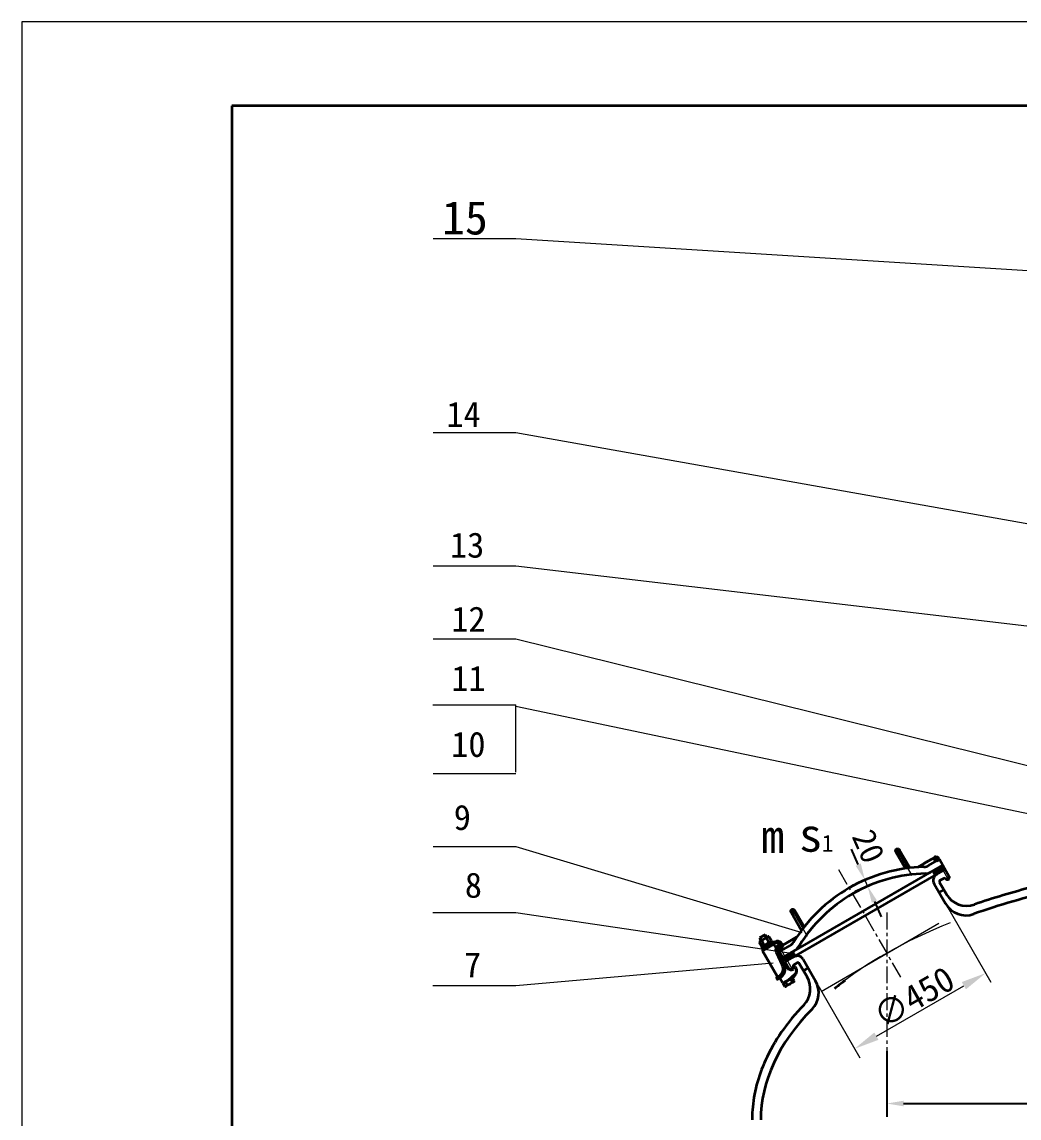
# Model space of a CAD drawing. Header units: millimetres. Extents: x 20551 to 32269, y 260 to 15110.
# Drawn here: x 20551 to 23518, y 11848 to 15110 of the extents above; entities that cross this region are included whole.
import ezdxf
from ezdxf.enums import TextEntityAlignment as Align

# ---------------------------------------------------------------- set-up
doc = ezdxf.new("R2010")
doc.units = ezdxf.units.MM
doc.header["$LTSCALE"] = 100
doc.linetypes.add('CENTER', pattern=[2, 1.25, -0.25, 0.25, -0.25])
doc.linetypes.add('PHANTOM', pattern=[63.5, 31.75, -6.35, 6.35, -6.35, 6.35, -6.35])
doc.layers.get('0').update_dxf_attribs({"color": 1, "lineweight": 35})
doc.layers.get('Defpoints').update_dxf_attribs({"lineweight": 18})
for name, color, linetype, lineweight in [('16', 7, 'Continuous', 18), ('3', 3, 'CENTER', 18), ('4', 4, 'PHANTOM', 18), ('dim', 7, 'Continuous', 18)]:
    doc.layers.add(name, color=color, linetype=linetype, lineweight=lineweight)
doc.styles.get("Standard").update_dxf_attribs({"font": ''})
doc.styles.get('Standard').set_extended_font_data('SimSun')
doc.dimstyles.new('ISO-25', dxfattribs={"dimtxt": 2.5, "dimasz": 2.5, "dimexe": 1.25, "dimexo": 0.625, "dimtad": 1, "dimdsep": 46, "dimtxsty": 'Standard', "dimcen": 2.5, "dimadec": 0, "dimazin": 0, "dimtfac": 1, "dimtmove": 0, "dimatfit": 3, "dimfxl": 1, "dimarcsym": 0})

# ---------------------------------------------------------------- blocks, each defined once
blk = doc.blocks.new('*D93')
at = {"layer": 'Defpoints', "color": 0}
for p in [(23124.8, 12046.6), (24251.6, 11948.7), (24251.6, 11891)]:
    blk.add_point(p, dxfattribs=at)
at = {"layer": 'dim', "color": 0, "lineweight": -2}
for p, q in [((23124.8, 12046.6), (23124.8, 11851)), ((24251.6, 11948.7), (24251.6, 11851)), ((23174.8, 11891), (24201.6, 11891))]:
    blk.add_line(p, q, dxfattribs=at)
at = {"layer": 'dim', "color": 0}
for points in [[(23174.8, 11899.4), (23174.8, 11882.7), (23124.8, 11891)], [(24201.6, 11899.4), (24201.6, 11882.7), (24251.6, 11891)]]:
    blk.add_solid(points, dxfattribs=at)
at = {"layer": 'dim', "color": 0, "insert": (23688.2, 11946), "char_height": 70, "attachment_point": 5}
blk.add_mtext('1125', dxfattribs=at)
blk = doc.blocks.new('*D110')
at = {"layer": 'Defpoints', "color": 0}
for p in [(23059.7, 12556.2), (23059.7, 12556.2), (23067.7, 12537.9)]:
    blk.add_point(p, dxfattribs=at)
at = {"layer": 'dim', "color": 0, "lineweight": -2}
for p, q in [((23039.6, 12602), (23019.6, 12647.8)), ((23059.7, 12556.2), (23023, 12540.2)), ((23067.7, 12537.9), (23031, 12521.8)), ((23087.7, 12492), (23107.7, 12446.2))]:
    blk.add_line(p, q, dxfattribs=at)
at = {"layer": 'dim', "color": 0}
for points in [[(23047.3, 12605.3), (23032, 12598.7), (23059.7, 12556.2)], [(23095.4, 12495.4), (23080.1, 12488.7), (23067.7, 12537.9)]]:
    blk.add_solid(points, dxfattribs=at)
at = {"layer": 'dim', "color": 0, "insert": (23070.1, 12656.5), "char_height": 70, "attachment_point": 5, "rotation": 293.6146}
blk.add_mtext('20', dxfattribs=at)

msp = doc.modelspace()

# ---------------------------------------------------------------- linework, layer by layer
for p, q in [((32018.58791, 14860.22673), (21176.13115, 14860.22673)), ((21176.13115, 14860.22673), (21176.13115, 510.22673)), ((23151.55664, 12640.50007), (23180.33703, 12590.65097)), ((23161.94895, 12646.50007), (23193.21715, 12592.34197)), ((22814.93845, 12325.53988), (23291.25243, 12600.53988)), ((23266.59217, 12623.25269), (23216.80243, 12594.50657)), ((23269.19025, 12624.75269), (23235.16929, 12605.11068)), ((23249.22742, 12599.37074), (23281.25243, 12617.86039)), ((23249.22742, 12599.37074), (23281.25243, 12617.86039)), ((23267.93673, 12585.92385), (23291.75243, 12599.67385)), ((23281.25243, 12617.86039), (23276.86645, 12623.31595)), ((23277.42332, 12576.38983), (23282.18165, 12594.14816)), ((23281.25243, 12617.86039), (23291.25243, 12600.53988)), ((23281.25243, 12617.86039), (23291.25243, 12600.53988)), ((23295.17558, 12593.74478), (23285.82336, 12596.2507)), ((23288.15468, 12591.90533), (23289.95878, 12598.63829)), ((23291.25243, 12600.53988), (23310.75243, 12566.76489)), ((23292.97758, 12585.37009), (23295.20699, 12593.69037)), ((22822.43845, 12312.5495), (23298.75243, 12587.5495)), ((22822.43845, 12312.5495), (23298.75243, 12587.5495)), ((23264.88973, 12578.6829), (23266.53927, 12584.83904)), ((23271.08026, 12580.47909), (23264.94886, 12582.122)), ((23271.46934, 12573.80084), (23267.69505, 12574.81215)), ((23270.17517, 12573.87388), (23271.67091, 12579.45607)), ((23288.02743, 12582.51212), (23270.2691, 12587.27045)), ((23280.2503, 12578.02199), (23271.08026, 12580.47909)), ((23271.67091, 12579.45607), (23274.40452, 12589.65803)), ((23274.43673, 12574.66552), (23298.25243, 12588.41552)), ((23290.10353, 12588.52983), (23278.04623, 12591.76058)), ((23283.57159, 12555.69082), (23293.20342, 12561.25177)), ((23285.20045, 12580.87996), (23288.15468, 12591.90533)), ((23295.80456, 12587.00225), (23290.10353, 12588.52983)), ((23310.75243, 12566.76489), (23310.68933, 12563.15989)), ((23265.45116, 12545.22899), (23299.57163, 12486.1306)), ((23281.80756, 12548.89886), (23303.18677, 12511.869)), ((23280.34299, 12519.43557), (23294.1994, 12527.43557)), ((22850.1798, 12466.50007), (22878.96019, 12416.65097)), ((22839.7875, 12460.50007), (22871.0557, 12406.34197)), ((22746.48116, 12373.3114), (22745.195, 12371.08371)), ((22745.195, 12371.08371), (22752.50884, 12358.41576)), ((22762.66577, 12393.27883), (22746.03808, 12383.67883)), ((22746.03808, 12383.67883), (22750.63808, 12375.7114)), ((22771.42269, 12387.7114), (22746.48116, 12373.3114)), ((22747.83802, 12384.71803), (22752.43802, 12376.7506)), ((22752.30987, 12356.81576), (22782.79397, 12374.41576)), ((22759.70884, 12362.57269), (22752.395, 12375.24063)), ((22753.90987, 12354.04448), (22784.39397, 12371.64448)), ((22784.39397, 12371.64448), (22753.90987, 12354.04448)), ((22754.44577, 12345.11628), (22793.93653, 12367.91628)), ((22755.08116, 12358.41576), (22780.02269, 12372.81576)), ((22760.86582, 12392.23963), (22765.46582, 12384.2722)), ((22767.26577, 12385.3114), (22762.66577, 12393.27883)), ((22774.10884, 12370.88653), (22766.795, 12383.55448)), ((22773.995, 12387.7114), (22771.42269, 12387.7114)), ((22781.30884, 12375.04345), (22773.995, 12387.7114)), ((22780.02269, 12372.81576), (22781.30884, 12375.04345)), ((22782.79397, 12374.41576), (22784.39397, 12371.64448)), ((22784.39397, 12371.64448), (22796.67155, 12373.88592)), ((22813.43069, 12366.1514), (22816.19294, 12361.36705)), ((22815.39294, 12362.75269), (22857.38845, 12386.99882)), ((22815.39294, 12362.75269), (22839.02159, 12376.3947)), ((22753.90987, 12354.04448), (22752.30987, 12356.81576)), ((22752.50884, 12358.41576), (22755.08116, 12358.41576)), ((22753.90987, 12354.04448), (22754.44577, 12345.11628)), ((22754.44577, 12345.11628), (22798.04577, 12269.59886)), ((22788.99165, 12363.68106), (22794.08499, 12354.85914)), ((22795.37758, 12341.51241), (22813.76562, 12303.22263)), ((22795.51691, 12352.37897), (22800.68577, 12343.42626)), ((22801.1468, 12344.28299), (22819.53484, 12305.9932)), ((22804.93845, 12342.86039), (22802.40679, 12349.38654)), ((22804.93845, 12342.86039), (22836.96346, 12361.35003)), ((22804.93845, 12342.86039), (22836.96346, 12361.35003)), ((22804.93845, 12342.86039), (22832.62205, 12358.84352)), ((22804.93845, 12342.86039), (22814.93845, 12325.53988)), ((22804.93845, 12342.86039), (22814.93845, 12325.53988)), ((22805.00063, 12356.75269), (22814.0073, 12361.95269)), ((22810.84821, 12357.35751), (22813.82166, 12359.07423)), ((22811.78523, 12356.97474), (22815.6073, 12359.18141)), ((22813.6073, 12362.64551), (22814.4073, 12361.25987)), ((22815.43845, 12324.67385), (22839.25415, 12338.42385)), ((22825.91391, 12320.52983), (22829.14466, 12332.58713)), ((22832.16346, 12319.31893), (22836.92179, 12337.07726)), ((22842.98833, 12331.95607), (22832.78636, 12334.68967)), ((22839.94059, 12323.80906), (22842.39769, 12332.97909)), ((22847.0485, 12337.44215), (22840.89236, 12339.09168)), ((22842.39769, 12332.97909), (22844.04059, 12339.11049)), ((22847.98669, 12329.30301), (22848.99801, 12333.0773)), ((22822.43845, 12312.5495), (22814.93845, 12325.53988)), ((22823.74915, 12300.27931), (22815.00833, 12315.41886)), ((22823.96507, 12323.90533), (22817.23211, 12325.70942)), ((22818.86161, 12318.74478), (22821.36753, 12328.09701)), ((22827.21331, 12316.46096), (22818.89302, 12318.69037)), ((22821.93845, 12313.41552), (22845.75415, 12327.16552)), ((22822.43845, 12312.5495), (22834.43845, 12291.76489)), ((22834.99044, 12320.95109), (22823.96507, 12323.90533)), ((22824.38633, 12314.8288), (22825.91391, 12320.52983)), ((22842.76757, 12325.44122), (22825.00923, 12330.19955)), ((22848.57052, 12330.46032), (22842.98833, 12331.95607)), ((22847.98747, 12304.20622), (22857.55319, 12309.72899)), ((22864.38332, 12307.89886), (22887.64668, 12267.60554)), ((22875.73973, 12320.22899), (22912.73101, 12256.15821)), ((22796.47449, 12265.9204), (22803.48874, 12269.97008)), ((22852.47109, 12276.5341), (22830.17152, 12257.15544)), ((22834.43845, 12291.76489), (22837.59202, 12290.01703)), ((22846.10639, 12266.35544), (22853.70254, 12275.51257)), ((22850.04125, 12296.34005), (22847.06781, 12294.62333)), ((22851.0269, 12297.83287), (22847.20482, 12295.62619)), ((22852.2269, 12295.75441), (22853.85879, 12292.92788)), ((22853.21254, 12297.24723), (22855.24443, 12293.72788)), ((22876.77516, 12286.43557), (22890.63156, 12294.43557)), ((22796.18167, 12264.82758), (22798.58167, 12260.67066)), ((22799.67449, 12260.37784), (22806.68874, 12264.42752)), ((22814.82229, 12250.14108), (22806.81395, 12264.01193)), ((22844.57152, 12265.46928), (22815.77152, 12248.84159)), ((22815.77152, 12248.84159), (22821.12844, 12239.56313)), ((22846.10639, 12266.35544), (22817.00793, 12249.55544)), ((22821.12844, 12239.56313), (22823.70075, 12239.56313)), ((22822.97152, 12252.99852), (22828.32844, 12243.72005)), ((22823.70075, 12239.56313), (22848.64229, 12253.96313)), ((22837.37152, 12261.31236), (22842.72844, 12252.0339)), ((22849.92844, 12256.19082), (22844.57152, 12265.46928)), ((22848.64229, 12253.96313), (22849.92844, 12256.19082))]:
    msp.add_line(p, q)
for centre in [(23156.7528, 12643.50007), (23272.19025, 12619.55654), (22844.98365, 12463.50007), (22808.00063, 12351.55654)]:
    msp.add_circle(centre, 6)
for centre, radius, start, end in [((23247.95116, 12125.53988), 470, 91.57282197, 120), ((23234.22742, 12625.3515), 30, 271.57282197, 300), ((23247.95116, 12125.53988), 450, 90.91190882, 120), ((23240.34372, 12603.47934), 28, 270.91190882, 300), ((23282.77166, 12555.22899), 20, 120, 210), ((23271.18673, 12580.29469), 7.5, 120, 300), ((23271.18673, 12580.29469), 6.5, 120, 300), ((23295.70342, 12556.92164), 5, 35.21590857, 120), ((23304.69025, 12563.26489), 6, 215.21590857, 358.99728087), ((23247.95116, 12125.53988), 470, 120, 148.42717803), ((23286.13769, 12551.39886), 5, 120, 210), ((23247.95116, 12125.53988), 450, 120, 148.42717803), ((23362.33645, 12549.41874), 70, 210, 289.15970521), ((23360.19341, 12521.1306), 70, 210, 289.47740503), ((22751.83231, 12367.9014), 7.36077, 85.61575253, 154.38424747), ((22772.70884, 12356.68371), 27.51384, 102.41204623, 137.58795377), ((22753.795, 12389.44345), 27.51384, 282.41204623, 317.58795377), ((22773.43231, 12380.37217), 7.36077, 85.61575253, 154.38424747), ((22774.67154, 12378.22576), 7.36077, 265.61575253, 334.38424747), ((22801.13653, 12355.44551), 14.4, 30, 120), ((22799.57428, 12358.1514), 16, 30, 100.34617594), ((22821.96346, 12387.3308), 30, 300, 328.42717803), ((22753.07154, 12365.75499), 7.36077, 265.61575253, 334.38424747), ((22809.80063, 12348.43885), 16, 120, 205.65188601), ((22809.80063, 12348.43885), 9.6, 120, 205.65188601), ((22808.60063, 12350.51731), 13.6, 70.26045085, 120), ((22808.60063, 12350.51731), 7.2, 63.7489886, 120), ((22813.02166, 12360.45987), 1.6, 300, 30), ((22814.8073, 12360.56705), 1.6, 300, 30), ((22842.50415, 12332.79469), 7.5, 300, 120), ((22842.50415, 12332.79469), 6.5, 300, 120), ((22821.96346, 12387.3308), 50, 300, 328.42717803), ((22790.68874, 12292.14033), 25.6, 300, 25.65188601), ((22790.68874, 12292.14033), 32, 300, 25.65188601), ((22844.53376, 12312.27931), 24, 210, 254.4153086), ((22850.48747, 12299.87609), 5, 120, 204.78409143), ((22858.41922, 12310.22899), 20, 30, 120), ((22860.05319, 12305.39886), 5, 30, 120), ((22795.96731, 12268.39886), 2.4, 300, 30), ((22840.50063, 12295.26489), 6, 241.00271913, 24.78409143), ((22840.02023, 12296.09697), 7.2, 254.4153086, 356.2510114), ((22850.84125, 12294.95441), 1.6, 30, 120), ((22851.8269, 12296.44723), 1.6, 30, 120), ((22841.38802, 12285.72788), 14.4, 320.32313683, 30), ((22841.38802, 12285.72788), 16, 320.32313683, 30), ((22827.0249, 12232.60554), 70, 316.29921705, 30), ((22796.87449, 12265.22758), 0.8, 120, 210), ((22799.27449, 12261.07066), 0.8, 210, 300), ((22816.20793, 12250.94108), 1.6, 210, 300), ((22821.69113, 12246.90236), 7.36077, 265.61575253, 334.38424747), ((22822.4146, 12270.59082), 27.51384, 282.41204623, 317.58795377), ((22843.29113, 12259.37313), 7.36077, 265.61575253, 334.38424747), ((22852.10923, 12221.15821), 70, 315.64589058, 30)]:
    msp.add_arc(centre, radius, start, end)
for start_param, end_param in [(8.28563232, 8.4696235275), (8.970087879, 9.4255474651)]:
    msp.add_ellipse((24249.75754, 11842.83416), major_axis=(1500, 0), ratio=0.5, start_param=start_param, end_param=end_param)
for points, knots in [([(23598.90898, 12545.28826), (23585.60439, 12542.12203), (23572.39026, 12538.85804), (23499.09447, 12520.07959), (23440.94792, 12502.62732), (23385.31026, 12483.29609)], [8.29834777109, 8.29834777109, 8.29834777109, 8.29834777109, 8.32750138635, 8.32750138635, 8.46124259283, 8.46124259283, 8.46124259283, 8.46124259283]), ([(23000.27614, 12257.2254), (22998.88057, 12256.1749), (22997.49029, 12255.12263), (22986.81306, 12246.99677), (22977.76056, 12239.8462), (22968.95259, 12232.62112)], [5.696874875109, 5.696874875109, 5.696874875109, 5.696874875109, 5.701919395622, 5.701919395622, 5.735765360008, 5.735765360008, 5.735765360008, 5.735765360008]), ([(22877.63194, 12184.24308), (22827.94968, 12132.25499), (22789.40128, 12077.05526), (22741.44544, 11971.51781), (22728.41704, 11921.80374), (22724.09232, 11861.94881), (22723.74635, 11852.10274), (22723.76313, 11842.25703)], [8.97888004109, 8.97888004109, 8.97888004109, 8.97888004109, 9.201372181, 9.201372181, 9.38866703978, 9.38866703978, 9.42549932247, 9.42549932247, 9.42549932247, 9.42549932247])]:
    msp.add_open_spline(points, degree=3, knots=knots)
at = {"layer": '16'}
for p, q in [((32268.58791, 15110.22673), (20551.13115, 15110.22673)), ((20551.13115, 15110.22673), (20551.13115, 260.22673))]:
    msp.add_line(p, q, dxfattribs=at)
at = {"layer": '3'}
msp.add_line((22801.93845, 12348.05654), (22815.34127, 12355.79466), dxfattribs=at)
at = {"layer": '4', "ltscale": 0.4}
for p, q in [((23152.71045, 12650.50162), (23199.53017, 12569.40749)), ((23266.69537, 12629.07396), (23277.61765, 12610.15601)), ((23278.25243, 12623.05654), (23263.38855, 12614.47488)), ((23278.25243, 12623.05654), (23264.84961, 12615.31842)), ((23289.48206, 12589.60625), (23309.80321, 12554.40898)), ((23297.00348, 12558.82693), (23312.1132, 12567.55053)), ((22840.94131, 12470.50162), (22887.76102, 12389.40749)), ((22801.93845, 12348.05654), (22815.34127, 12355.79466)), ((22803.03971, 12360.1491), (22846.02476, 12285.69682)), ((22830.30636, 12289.37922), (22850.69491, 12301.15056))]:
    msp.add_line(p, q, dxfattribs=at)
at = {"layer": '4', "color": 2, "linetype": 'CENTER', "ltscale": 0.4}
for p, q in [((22981.06546, 12587.21679), (23165.93183, 12267.01884)), ((23124.75754, 12459.08512), (23124.75754, 12046.57734))]:
    msp.add_line(p, q, dxfattribs=at)
at = {"layer": 'dim'}
for p, q in [((21774.68804, 14465.3646), (22020.96026, 14465.3646)), ((22020.96026, 14465.3646), (24158.97001, 14332.07548)), ((21774.68804, 13888.39133), (22020.96026, 13888.39133)), ((22020.96026, 13888.39133), (24050.89936, 13526.85603)), ((21774.68804, 13491.06933), (22020.96026, 13491.06933)), ((22020.96026, 13491.06933), (24136.56402, 13242.44603)), ((21774.68804, 13273.60826), (22020.96026, 13273.60826)), ((22020.96026, 13273.60826), (23859.3588, 12818.7084)), ((21774.35671, 13077.32221), (22020.62892, 13077.32221)), ((22020.62892, 12877.18492), (22020.62892, 13077.32221)), ((22020.62892, 13073.47096), (23605.45379, 12741.82079)), ((21774.68804, 12873.33367), (22020.96026, 12873.33367)), ((21774.68804, 12655.8726), (22020.96026, 12655.8726)), ((22020.96026, 12655.8726), (22871.84219, 12400.17587)), ((23059.67738, 12556.1824), (23067.68903, 12537.85719)), ((23302.44244, 12481.15821), (23434.62998, 12252.20268)), ((21774.35671, 12459.58655), (22020.62892, 12459.58655)), ((22020.62892, 12459.58655), (22847.0485, 12337.44215)), ((22929.28617, 12224.87467), (23279.43363, 12428.11558)), ((22020.62892, 12242.12548), (22786.69192, 12309.7393)), ((21774.35671, 12242.12548), (22020.62892, 12242.12548)), ((22912.73101, 12256.15821), (23044.91855, 12027.20268)), ((23094.24545, 12091.76597), (23354.05307, 12241.76597))]:
    msp.add_line(p, q, dxfattribs=at)
msp.add_ellipse((24249.75754, 11842.83416), major_axis=(1500, 0), ratio=0.5, start_param=8.5284150835, end_param=8.8723779527, dxfattribs=at)
for points in [[(23347.80307, 12252.59129), (23360.30307, 12230.94065), (23419.00498, 12279.26597)], [(23087.49083, 12102.29995), (23099.99083, 12080.64931), (23028.78893, 12053.97463)]]:
    msp.add_solid(points, dxfattribs=at)

# ---------------------------------------------------------------- texts
at = {"layer": 'dim', "lineweight": 18}
msp.add_text('15', height=100, dxfattribs=at).set_placement((21869.41757, 14477.53979), align=Align.CENTER)
msp.add_text('14', height=75, dxfattribs=at).set_placement((21814.39044, 13905.04961))
at = {"layer": 'dim'}
for s, height, p in [('13', 75, (21824.88502, 13515.70172)), ('12', 75, (21828.87487, 13295.30135)), ('11', 75, (21828.87487, 13118.95368)), ('10', 75, (21828.54353, 12922.66763)), ('9', 75, (21836.04353, 12705.20656)), ('m', 100, (22751.26332, 12636.59237)), ('s', 100, (22864.10578, 12640.61769)), ('1', 50, (22931.51578, 12640.61769)), ('8', 75, (21869.08857, 12503.55054)), ('7', 75, (21866.6739, 12266.15109))]:
    msp.add_text(s, height=height, dxfattribs=at).set_placement(p)
msp.add_text('∅450', height=75, rotation=30, dxfattribs=at).set_placement((23113.39777, 12111.34931))

# ---------------------------------------------------------------- dimensions: what is measured, and where the dimension line sits
dim = msp.add_linear_dim(base=(23059.67735, 12556.18239), p1=(23067.68903, 12537.85719), p2=(23059.67738, 12556.1824), angle=113.61459909, dimstyle='ISO-25', override={"dimscale": 20, "dimtxt": 3.5, "dimexe": 2, "dimexo": 0, "dimgap": 1, "dimcen": 0, "dimtofl": 0, "dimtmove": 2, "dimatfit": 0, "dimtvp": 9.071429}, dxfattribs=at)
dim.commit()
dim.dimension.update_dxf_attribs({"geometry": '*D110', "text_midpoint": (23070.12259, 12656.49889), "dimtype": 161})
dim = msp.add_linear_dim(base=(24251.57492, 11891.02936), p1=(23124.75754, 12046.57734), p2=(24251.57492, 11948.69719), text='1125', dimstyle='ISO-25', override={"dimscale": 20, "dimtxt": 3.5, "dimexe": 2, "dimexo": 0, "dimgap": 1, "dimcen": 0, "dimtofl": 0, "dimatfit": 0, "dimtvp": 9.071429}, dxfattribs=at)
dim.commit()
dim.dimension.update_dxf_attribs({"geometry": '*D93', "text_midpoint": (23688.16623, 11946.02936)})

doc.saveas('drawing.dxf')
